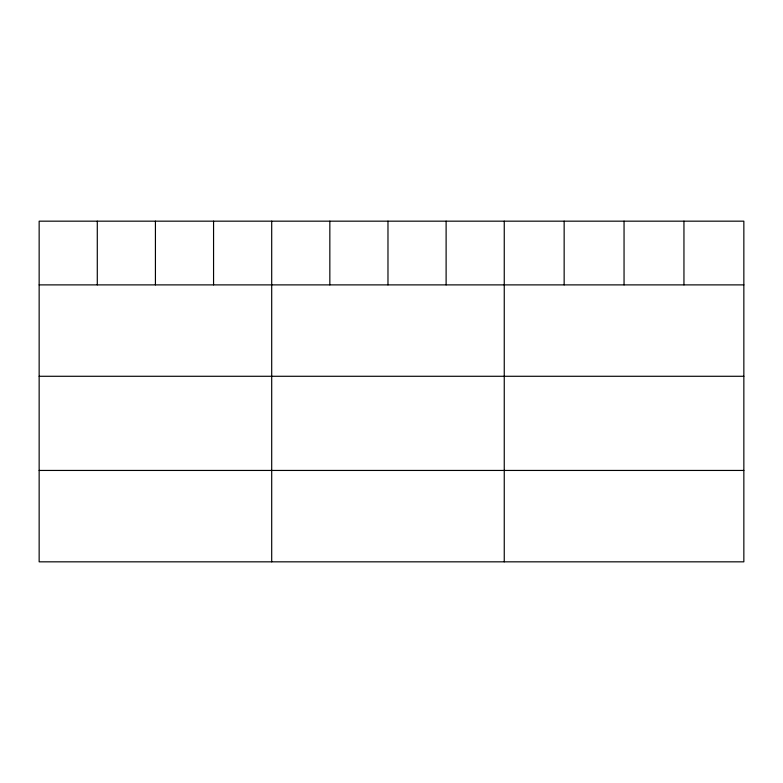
<?xml version="1.0" encoding="UTF-8"?>
<svg xmlns="http://www.w3.org/2000/svg" width="783" height="783" viewBox="0 0 783 783"><rect width="100%" height="100%" fill="white"/><g stroke="black" fill="none" stroke-linecap="round" stroke-linejoin="round"><path stroke-width="1.17" d="M743.85 284.885L743.85 561.832L39.15 561.832L39.15 221.168L743.85 221.168L743.85 284.885L39.15 284.885M39.15 376.28L743.85 376.28M39.15 470.446L743.85 470.446M683.95 221.168L683.95 284.885M624.051 221.168L624.051 284.885M564.151 221.168L564.151 284.885M504.252 221.168L504.252 561.832M446.114 221.168L446.114 284.885M387.976 221.168L387.976 284.885M329.839 221.168L329.839 284.885M271.701 221.168L271.701 561.832M213.563 221.168L213.563 284.885M155.425 221.168L155.425 284.885M97.288 221.168L97.288 284.885"/></g></svg>
